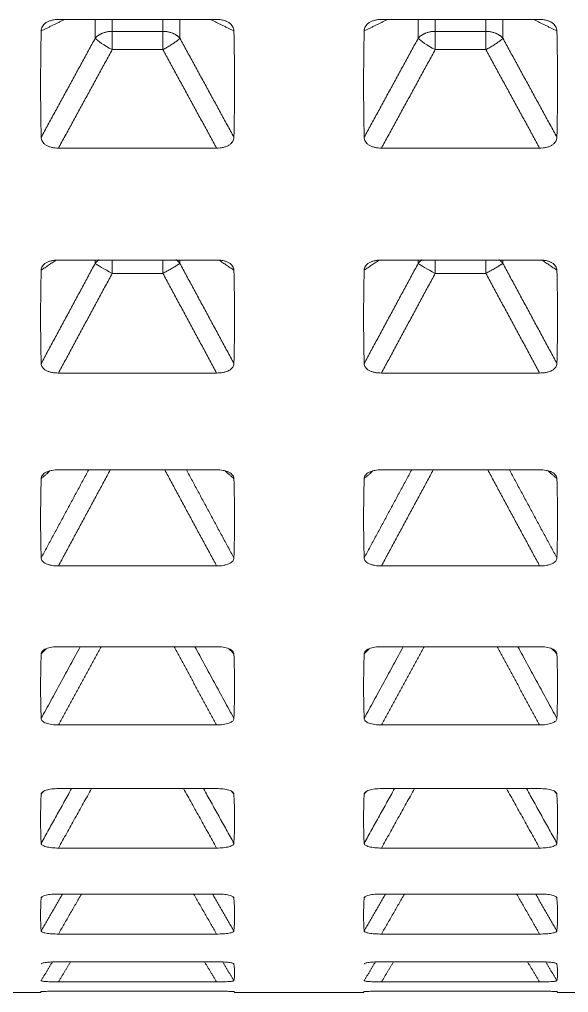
# Model space of a CAD drawing. Extents: x 2752 to 4118, y -1 to 999.
# Drawn here: x 3161.606 to 3164.326, y 507.812 to 512.63 of the extents above; entities that cross this region are included whole.
import ezdxf

# ---------------------------------------------------------------- set-up
doc = ezdxf.new("R2010")
doc.units = 0
doc.header["$LTSCALE"] = 10
doc.header["$MEASUREMENT"] = 0
doc.layers.add('1', color=7, linetype='CONTINUOUS')

msp = doc.modelspace()

# ---------------------------------------------------------------- linework, layer by layer
at = {"layer": '1', "color": 7, "linetype": 'Continuous', "lineweight": 13}
for p, q in [((3162.0655, 512.5717), (3162.0655, 512.6305)), ((3162.3165, 512.6305), (3162.3165, 512.5717)), ((3163.6655, 512.5717), (3163.6655, 512.6305)), ((3163.9165, 512.6305), (3163.9165, 512.5717)), ((3162.3165, 512.5717), (3162.0655, 512.5717)), ((3163.9165, 512.5717), (3163.6655, 512.5717)), ((3161.7178, 508.2862), (3161.7136, 508.2806)), ((3162.6651, 508.285), (3162.6684, 508.2806)), ((3163.3178, 508.2862), (3163.3136, 508.2806)), ((3164.2651, 508.285), (3164.2684, 508.2806))]:
    msp.add_line(p, q, dxfattribs=at)
at = {"layer": '1', "color": 7, "linetype": 'Continuous', "lineweight": 18}
for p, q in [((3161.0712, 507.8122), (3161.7108, 507.8122)), ((3161.7136, 507.8166), (3161.7108, 507.8122)), ((3162.6712, 507.8122), (3163.3108, 507.8122)), ((3163.3136, 507.8166), (3163.3108, 507.8122)), ((3164.2712, 507.8122), (3164.491, 507.8122))]:
    msp.add_line(p, q, dxfattribs=at)
for centre, major_axis, ratio, start_param, end_param in [((3162.0655, 512.4974), (0.0878, -0.0479), 0.143811, 3.513715, 4.791497), ((3163.6655, 512.4974), (0.0878, -0.0479), 0.143811, 3.513715, 4.791497), ((3162.0655, 511.3792), (0.088, -0.0475), 0.052236, 3.463527, 4.741309), ((3163.6655, 511.3792), (0.088, -0.0475), 0.052236, 3.463527, 4.741309)]:
    msp.add_ellipse(centre, major_axis=major_axis, ratio=ratio, start_param=start_param, end_param=end_param, dxfattribs=at)
at = {"layer": '1', "color": 7, "linetype": 'Continuous', "lineweight": 13}
for points in [[(3161.8294, 512.6305), (3161.7136, 512.5735)], [(3161.9813, 512.5375), (3161.9813, 512.6305)], [(3162.4008, 512.6305), (3162.4008, 512.5375)], [(3162.5527, 512.6305), (3162.6684, 512.5735)], [(3163.4294, 512.6305), (3163.3136, 512.5735)], [(3163.5813, 512.5375), (3163.5813, 512.6305)], [(3164.0008, 512.6305), (3164.0008, 512.5375)], [(3164.1527, 512.6305), (3164.2684, 512.5735)], [(3161.9813, 512.5375), (3161.7136, 512.0473)], [(3163.5813, 512.5375), (3163.3136, 512.0473)], [(3162.0656, 512.4811), (3161.7992, 511.9934)], [(3162.3164, 512.4811), (3162.0656, 512.4811)], [(3163.6656, 512.4811), (3163.3992, 511.9934)], [(3163.9164, 512.4811), (3163.6656, 512.4811)], [(3161.7869, 511.4386), (3161.7136, 511.389)], [(3161.9813, 511.4228), (3161.7136, 510.9269)], [(3161.9813, 511.4228), (3161.9813, 511.4394)], [(3162.4008, 511.4394), (3162.4008, 511.4228)], [(3162.5957, 511.4382), (3162.6684, 511.389)], [(3163.3869, 511.4386), (3163.3136, 511.389)], [(3163.5813, 511.4228), (3163.3136, 510.9269)], [(3163.5813, 511.4228), (3163.5813, 511.4394)], [(3164.0008, 511.4394), (3164.0008, 511.4228)], [(3164.1957, 511.4382), (3164.2684, 511.389)], [(3162.0656, 511.3732), (3161.7992, 510.8798)], [(3162.3164, 511.3732), (3162.0656, 511.3732)], [(3163.6656, 511.3732), (3163.3992, 510.8798)], [(3163.9164, 511.3732), (3163.6656, 511.3732)], [(3161.949, 510.4004), (3161.7136, 509.964)], [(3161.7585, 510.3954), (3161.7136, 510.3571)], [(3162.056, 510.4004), (3161.7992, 509.9243)], [(3162.6243, 510.3947), (3162.6684, 510.3571)], [(3163.549, 510.4004), (3163.3136, 509.964)], [(3163.3585, 510.3954), (3163.3136, 510.3571)], [(3163.656, 510.4004), (3163.3992, 509.9243)], [(3164.2243, 510.3947), (3164.2684, 510.3571)], [(3161.9073, 509.5247), (3161.7136, 509.1692)], [(3161.7385, 509.5144), (3161.7136, 509.4891)], [(3162.0103, 509.5247), (3161.7992, 509.1374)], [(3162.6434, 509.5146), (3162.6684, 509.4891)], [(3163.5073, 509.5247), (3163.3136, 509.1692)], [(3163.3385, 509.5144), (3163.3136, 509.4891)], [(3163.6103, 509.5247), (3163.3992, 509.1374)], [(3164.2434, 509.5146), (3164.2684, 509.4891)], [(3161.963, 508.8219), (3161.7992, 508.5277)], [(3163.563, 508.8219), (3163.3992, 508.5277)], [(3161.7251, 508.8079), (3161.7136, 508.7944)], [(3162.6558, 508.8092), (3162.6684, 508.7944)], [(3163.3251, 508.8079), (3163.3136, 508.7944)], [(3164.2558, 508.8092), (3164.2684, 508.7944)], [(3161.9132, 508.2999), (3161.7992, 508.1019)], [(3163.5132, 508.2999), (3163.3992, 508.1019)], [(3161.8592, 507.9642), (3161.7992, 507.8647)], [(3163.4592, 507.9642), (3163.3992, 507.8647)]]:
    msp.add_open_spline(points, degree=1, dxfattribs=at)
at = {"layer": '1', "color": 7, "linetype": 'Continuous', "lineweight": 18}
for points, knots in [([(3161.7136, 512.5735), (3161.7137, 512.5773), (3161.7142, 512.5811), (3161.7163, 512.5886), (3161.7178, 512.5923), (3161.7218, 512.5994), (3161.7244, 512.6028), (3161.7305, 512.6091), (3161.7341, 512.6121), (3161.7421, 512.6174), (3161.7465, 512.6198), (3161.756, 512.6238), (3161.7611, 512.6254), (3161.7716, 512.628), (3161.777, 512.629), (3161.788, 512.6302), (3161.7936, 512.6305), (3161.7992, 512.6305)], [0, 0, 0, 0, 0.125, 0.125, 0.25, 0.25, 0.375, 0.375, 0.5, 0.5, 0.625, 0.625, 0.75, 0.75, 0.875, 0.875, 1, 1, 1, 1]), ([(3162.5828, 512.6305), (3162.5884, 512.6305), (3162.594, 512.6302), (3162.6049, 512.629), (3162.6103, 512.628), (3162.6209, 512.6254), (3162.6259, 512.6238), (3162.6353, 512.6199), (3162.6398, 512.6175), (3162.6478, 512.6122), (3162.6514, 512.6093), (3162.6575, 512.6029), (3162.6601, 512.5995), (3162.6642, 512.5924), (3162.6657, 512.5887), (3162.6678, 512.5811), (3162.6683, 512.5773), (3162.6684, 512.5735)], [0, 0, 0, 0, 0.125, 0.125, 0.25, 0.25, 0.375, 0.375, 0.5, 0.5, 0.625, 0.625, 0.75, 0.75, 0.875, 0.875, 1, 1, 1, 1]), ([(3163.3136, 512.5735), (3163.3137, 512.5773), (3163.3142, 512.5811), (3163.3163, 512.5886), (3163.3178, 512.5923), (3163.3218, 512.5994), (3163.3244, 512.6028), (3163.3305, 512.6091), (3163.3341, 512.6121), (3163.3421, 512.6174), (3163.3465, 512.6198), (3163.356, 512.6238), (3163.3611, 512.6254), (3163.3716, 512.628), (3163.377, 512.629), (3163.388, 512.6302), (3163.3936, 512.6305), (3163.3992, 512.6305)], [0, 0, 0, 0, 0.125, 0.125, 0.25, 0.25, 0.375, 0.375, 0.5, 0.5, 0.625, 0.625, 0.75, 0.75, 0.875, 0.875, 1, 1, 1, 1]), ([(3164.1828, 512.6305), (3164.1884, 512.6305), (3164.194, 512.6302), (3164.2049, 512.629), (3164.2103, 512.628), (3164.2209, 512.6254), (3164.2259, 512.6238), (3164.2353, 512.6199), (3164.2398, 512.6175), (3164.2478, 512.6122), (3164.2514, 512.6093), (3164.2575, 512.6029), (3164.2601, 512.5995), (3164.2642, 512.5924), (3164.2657, 512.5887), (3164.2678, 512.5811), (3164.2683, 512.5773), (3164.2684, 512.5735)], [0, 0, 0, 0, 0.125, 0.125, 0.25, 0.25, 0.375, 0.375, 0.5, 0.5, 0.625, 0.625, 0.75, 0.75, 0.875, 0.875, 1, 1, 1, 1]), ([(3161.7992, 511.9934), (3161.7936, 511.9934), (3161.7881, 511.9937), (3161.7771, 511.9948), (3161.7717, 511.9957), (3161.7612, 511.9981), (3161.7562, 511.9997), (3161.7467, 512.0034), (3161.7422, 512.0056), (3161.7342, 512.0106), (3161.7307, 512.0134), (3161.7245, 512.0194), (3161.7219, 512.0227), (3161.7178, 512.0294), (3161.7163, 512.0329), (3161.7142, 512.0401), (3161.7137, 512.0437), (3161.7136, 512.0473)], [0, 0, 0, 0, 0.125, 0.125, 0.25, 0.25, 0.375, 0.375, 0.5, 0.5, 0.625, 0.625, 0.75, 0.75, 0.875, 0.875, 1, 1, 1, 1]), ([(3162.6684, 512.0473), (3162.6683, 512.0437), (3162.6678, 512.0401), (3162.6658, 512.033), (3162.6643, 512.0295), (3162.6602, 512.0227), (3162.6577, 512.0195), (3162.6516, 512.0135), (3162.6479, 512.0107), (3162.6399, 512.0057), (3162.6355, 512.0035), (3162.626, 511.9997), (3162.6209, 511.9982), (3162.6105, 511.9957), (3162.605, 511.9948), (3162.594, 511.9937), (3162.5884, 511.9934), (3162.5828, 511.9934)], [0, 0, 0, 0, 0.125, 0.125, 0.25, 0.25, 0.375, 0.375, 0.5, 0.5, 0.625, 0.625, 0.75, 0.75, 0.875, 0.875, 1, 1, 1, 1]), ([(3163.3992, 511.9934), (3163.3936, 511.9934), (3163.3881, 511.9937), (3163.3771, 511.9948), (3163.3717, 511.9957), (3163.3612, 511.9981), (3163.3562, 511.9997), (3163.3467, 512.0034), (3163.3422, 512.0056), (3163.3342, 512.0106), (3163.3307, 512.0134), (3163.3245, 512.0194), (3163.3219, 512.0227), (3163.3178, 512.0294), (3163.3163, 512.0329), (3163.3142, 512.0401), (3163.3137, 512.0437), (3163.3136, 512.0473)], [0, 0, 0, 0, 0.125, 0.125, 0.25, 0.25, 0.375, 0.375, 0.5, 0.5, 0.625, 0.625, 0.75, 0.75, 0.875, 0.875, 1, 1, 1, 1]), ([(3164.2684, 512.0473), (3164.2683, 512.0437), (3164.2678, 512.0401), (3164.2658, 512.033), (3164.2643, 512.0295), (3164.2602, 512.0227), (3164.2577, 512.0195), (3164.2516, 512.0135), (3164.2479, 512.0107), (3164.2399, 512.0057), (3164.2355, 512.0035), (3164.226, 511.9997), (3164.2209, 511.9982), (3164.2105, 511.9957), (3164.205, 511.9948), (3164.194, 511.9937), (3164.1884, 511.9934), (3164.1828, 511.9934)], [0, 0, 0, 0, 0.125, 0.125, 0.25, 0.25, 0.375, 0.375, 0.5, 0.5, 0.625, 0.625, 0.75, 0.75, 0.875, 0.875, 1, 1, 1, 1]), ([(3161.7136, 511.389), (3161.7137, 511.3924), (3161.7142, 511.3958), (3161.7163, 511.4024), (3161.7178, 511.4057), (3161.7218, 511.412), (3161.7244, 511.4149), (3161.7305, 511.4205), (3161.7341, 511.4232), (3161.7421, 511.4279), (3161.7465, 511.4299), (3161.756, 511.4335), (3161.7611, 511.4349), (3161.7716, 511.4372), (3161.777, 511.4381), (3161.788, 511.4392), (3161.7936, 511.4394), (3161.7992, 511.4394)], [0, 0, 0, 0, 0.125, 0.125, 0.25, 0.25, 0.375, 0.375, 0.5, 0.5, 0.625, 0.625, 0.75, 0.75, 0.875, 0.875, 1, 1, 1, 1]), ([(3162.5828, 511.4394), (3162.5884, 511.4394), (3162.594, 511.4392), (3162.6049, 511.4381), (3162.6103, 511.4373), (3162.6209, 511.435), (3162.6259, 511.4335), (3162.6353, 511.43), (3162.6398, 511.428), (3162.6478, 511.4233), (3162.6514, 511.4207), (3162.6575, 511.4151), (3162.6601, 511.412), (3162.6642, 511.4057), (3162.6657, 511.4025), (3162.6678, 511.3958), (3162.6683, 511.3924), (3162.6684, 511.389)], [0, 0, 0, 0, 0.125, 0.125, 0.25, 0.25, 0.375, 0.375, 0.5, 0.5, 0.625, 0.625, 0.75, 0.75, 0.875, 0.875, 1, 1, 1, 1]), ([(3163.3136, 511.389), (3163.3137, 511.3924), (3163.3142, 511.3958), (3163.3163, 511.4024), (3163.3178, 511.4057), (3163.3218, 511.412), (3163.3244, 511.4149), (3163.3305, 511.4205), (3163.3341, 511.4232), (3163.3421, 511.4279), (3163.3465, 511.4299), (3163.356, 511.4335), (3163.3611, 511.4349), (3163.3716, 511.4372), (3163.377, 511.4381), (3163.388, 511.4392), (3163.3936, 511.4394), (3163.3992, 511.4394)], [0, 0, 0, 0, 0.125, 0.125, 0.25, 0.25, 0.375, 0.375, 0.5, 0.5, 0.625, 0.625, 0.75, 0.75, 0.875, 0.875, 1, 1, 1, 1]), ([(3164.1828, 511.4394), (3164.1884, 511.4394), (3164.194, 511.4392), (3164.2049, 511.4381), (3164.2103, 511.4373), (3164.2209, 511.435), (3164.2259, 511.4335), (3164.2353, 511.43), (3164.2398, 511.428), (3164.2478, 511.4233), (3164.2514, 511.4207), (3164.2575, 511.4151), (3164.2601, 511.412), (3164.2642, 511.4057), (3164.2657, 511.4025), (3164.2678, 511.3958), (3164.2683, 511.3924), (3164.2684, 511.389)], [0, 0, 0, 0, 0.125, 0.125, 0.25, 0.25, 0.375, 0.375, 0.5, 0.5, 0.625, 0.625, 0.75, 0.75, 0.875, 0.875, 1, 1, 1, 1]), ([(3161.7992, 510.8798), (3161.7936, 510.8798), (3161.7881, 510.88), (3161.7771, 510.881), (3161.7717, 510.8818), (3161.7612, 510.8839), (3161.7562, 510.8852), (3161.7467, 510.8885), (3161.7422, 510.8904), (3161.7342, 510.8948), (3161.7307, 510.8972), (3161.7245, 510.9025), (3161.7219, 510.9053), (3161.7178, 510.9112), (3161.7163, 510.9142), (3161.7142, 510.9205), (3161.7137, 510.9237), (3161.7136, 510.9269)], [0, 0, 0, 0, 0.125, 0.125, 0.25, 0.25, 0.375, 0.375, 0.5, 0.5, 0.625, 0.625, 0.75, 0.75, 0.875, 0.875, 1, 1, 1, 1]), ([(3162.6684, 510.9269), (3162.6683, 510.9237), (3162.6678, 510.9205), (3162.6658, 510.9143), (3162.6643, 510.9112), (3162.6602, 510.9054), (3162.6577, 510.9026), (3162.6516, 510.8973), (3162.6479, 510.8949), (3162.6399, 510.8905), (3162.6355, 510.8886), (3162.626, 510.8853), (3162.6209, 510.8839), (3162.6105, 510.8818), (3162.605, 510.881), (3162.594, 510.88), (3162.5884, 510.8798), (3162.5828, 510.8798)], [0, 0, 0, 0, 0.125, 0.125, 0.25, 0.25, 0.375, 0.375, 0.5, 0.5, 0.625, 0.625, 0.75, 0.75, 0.875, 0.875, 1, 1, 1, 1]), ([(3163.3992, 510.8798), (3163.3936, 510.8798), (3163.3881, 510.88), (3163.3771, 510.881), (3163.3717, 510.8818), (3163.3612, 510.8839), (3163.3562, 510.8852), (3163.3467, 510.8885), (3163.3422, 510.8904), (3163.3342, 510.8948), (3163.3307, 510.8972), (3163.3245, 510.9025), (3163.3219, 510.9053), (3163.3178, 510.9112), (3163.3163, 510.9142), (3163.3142, 510.9205), (3163.3137, 510.9237), (3163.3136, 510.9269)], [0, 0, 0, 0, 0.125, 0.125, 0.25, 0.25, 0.375, 0.375, 0.5, 0.5, 0.625, 0.625, 0.75, 0.75, 0.875, 0.875, 1, 1, 1, 1]), ([(3164.2684, 510.9269), (3164.2683, 510.9237), (3164.2678, 510.9205), (3164.2658, 510.9143), (3164.2643, 510.9112), (3164.2602, 510.9054), (3164.2577, 510.9026), (3164.2516, 510.8973), (3164.2479, 510.8949), (3164.2399, 510.8905), (3164.2355, 510.8886), (3164.226, 510.8853), (3164.2209, 510.8839), (3164.2105, 510.8818), (3164.205, 510.881), (3164.194, 510.88), (3164.1884, 510.8798), (3164.1828, 510.8798)], [0, 0, 0, 0, 0.125, 0.125, 0.25, 0.25, 0.375, 0.375, 0.5, 0.5, 0.625, 0.625, 0.75, 0.75, 0.875, 0.875, 1, 1, 1, 1]), ([(3161.7136, 510.3571), (3161.7137, 510.36), (3161.7142, 510.3629), (3161.7163, 510.3686), (3161.7178, 510.3714), (3161.7218, 510.3768), (3161.7244, 510.3793), (3161.7305, 510.3842), (3161.7341, 510.3864), (3161.7421, 510.3904), (3161.7465, 510.3922), (3161.756, 510.3953), (3161.7611, 510.3965), (3161.7716, 510.3985), (3161.777, 510.3992), (3161.788, 510.4001), (3161.7936, 510.4004), (3161.7992, 510.4004)], [0, 0, 0, 0, 0.125, 0.125, 0.25, 0.25, 0.375, 0.375, 0.5, 0.5, 0.625, 0.625, 0.75, 0.75, 0.875, 0.875, 1, 1, 1, 1]), ([(3162.5828, 510.4004), (3162.5884, 510.4004), (3162.594, 510.4001), (3162.6049, 510.3992), (3162.6103, 510.3985), (3162.6209, 510.3965), (3162.6259, 510.3953), (3162.6353, 510.3923), (3162.6398, 510.3905), (3162.6478, 510.3865), (3162.6514, 510.3843), (3162.6575, 510.3794), (3162.6601, 510.3768), (3162.6642, 510.3714), (3162.6657, 510.3686), (3162.6678, 510.3629), (3162.6683, 510.36), (3162.6684, 510.3571)], [0, 0, 0, 0, 0.125, 0.125, 0.25, 0.25, 0.375, 0.375, 0.5, 0.5, 0.625, 0.625, 0.75, 0.75, 0.875, 0.875, 1, 1, 1, 1]), ([(3163.3136, 510.3571), (3163.3137, 510.36), (3163.3142, 510.3629), (3163.3163, 510.3686), (3163.3178, 510.3714), (3163.3218, 510.3768), (3163.3244, 510.3793), (3163.3305, 510.3842), (3163.3341, 510.3864), (3163.3421, 510.3904), (3163.3465, 510.3922), (3163.356, 510.3953), (3163.3611, 510.3965), (3163.3716, 510.3985), (3163.377, 510.3992), (3163.388, 510.4001), (3163.3936, 510.4004), (3163.3992, 510.4004)], [0, 0, 0, 0, 0.125, 0.125, 0.25, 0.25, 0.375, 0.375, 0.5, 0.5, 0.625, 0.625, 0.75, 0.75, 0.875, 0.875, 1, 1, 1, 1]), ([(3164.1828, 510.4004), (3164.1884, 510.4004), (3164.194, 510.4001), (3164.2049, 510.3992), (3164.2103, 510.3985), (3164.2209, 510.3965), (3164.2259, 510.3953), (3164.2353, 510.3923), (3164.2398, 510.3905), (3164.2478, 510.3865), (3164.2514, 510.3843), (3164.2575, 510.3794), (3164.2601, 510.3768), (3164.2642, 510.3714), (3164.2657, 510.3686), (3164.2678, 510.3629), (3164.2683, 510.36), (3164.2684, 510.3571)], [0, 0, 0, 0, 0.125, 0.125, 0.25, 0.25, 0.375, 0.375, 0.5, 0.5, 0.625, 0.625, 0.75, 0.75, 0.875, 0.875, 1, 1, 1, 1]), ([(3161.7992, 509.9243), (3161.7936, 509.9243), (3161.7881, 509.9245), (3161.7771, 509.9253), (3161.7717, 509.926), (3161.7612, 509.9278), (3161.7562, 509.9289), (3161.7467, 509.9316), (3161.7422, 509.9333), (3161.7342, 509.9369), (3161.7307, 509.939), (3161.7245, 509.9434), (3161.7219, 509.9458), (3161.7178, 509.9507), (3161.7163, 509.9533), (3161.7142, 509.9586), (3161.7137, 509.9613), (3161.7136, 509.964)], [0, 0, 0, 0, 0.125, 0.125, 0.25, 0.25, 0.375, 0.375, 0.5, 0.5, 0.625, 0.625, 0.75, 0.75, 0.875, 0.875, 1, 1, 1, 1]), ([(3162.6684, 509.964), (3162.6683, 509.9613), (3162.6678, 509.9586), (3162.6658, 509.9534), (3162.6643, 509.9508), (3162.6602, 509.9458), (3162.6577, 509.9435), (3162.6516, 509.9391), (3162.6479, 509.937), (3162.6399, 509.9333), (3162.6355, 509.9317), (3162.626, 509.9289), (3162.6209, 509.9278), (3162.6105, 509.926), (3162.605, 509.9253), (3162.594, 509.9245), (3162.5884, 509.9243), (3162.5828, 509.9243)], [0, 0, 0, 0, 0.125, 0.125, 0.25, 0.25, 0.375, 0.375, 0.5, 0.5, 0.625, 0.625, 0.75, 0.75, 0.875, 0.875, 1, 1, 1, 1]), ([(3163.3992, 509.9243), (3163.3936, 509.9243), (3163.3881, 509.9245), (3163.3771, 509.9253), (3163.3717, 509.926), (3163.3612, 509.9278), (3163.3562, 509.9289), (3163.3467, 509.9316), (3163.3422, 509.9333), (3163.3342, 509.9369), (3163.3307, 509.939), (3163.3245, 509.9434), (3163.3219, 509.9458), (3163.3178, 509.9507), (3163.3163, 509.9533), (3163.3142, 509.9586), (3163.3137, 509.9613), (3163.3136, 509.964)], [0, 0, 0, 0, 0.125, 0.125, 0.25, 0.25, 0.375, 0.375, 0.5, 0.5, 0.625, 0.625, 0.75, 0.75, 0.875, 0.875, 1, 1, 1, 1]), ([(3164.2684, 509.964), (3164.2683, 509.9613), (3164.2678, 509.9586), (3164.2658, 509.9534), (3164.2643, 509.9508), (3164.2602, 509.9458), (3164.2577, 509.9435), (3164.2516, 509.9391), (3164.2479, 509.937), (3164.2399, 509.9333), (3164.2355, 509.9317), (3164.226, 509.9289), (3164.2209, 509.9278), (3164.2105, 509.926), (3164.205, 509.9253), (3164.194, 509.9245), (3164.1884, 509.9243), (3164.1828, 509.9243)], [0, 0, 0, 0, 0.125, 0.125, 0.25, 0.25, 0.375, 0.375, 0.5, 0.5, 0.625, 0.625, 0.75, 0.75, 0.875, 0.875, 1, 1, 1, 1]), ([(3161.7136, 509.4891), (3161.7137, 509.4914), (3161.7142, 509.4938), (3161.7163, 509.4985), (3161.7178, 509.5008), (3161.7218, 509.5052), (3161.7244, 509.5073), (3161.7305, 509.5113), (3161.7341, 509.5132), (3161.7421, 509.5165), (3161.7465, 509.518), (3161.756, 509.5205), (3161.7611, 509.5215), (3161.7716, 509.5231), (3161.777, 509.5237), (3161.788, 509.5245), (3161.7936, 509.5247), (3161.7992, 509.5247)], [0, 0, 0, 0, 0.125, 0.125, 0.25, 0.25, 0.375, 0.375, 0.5, 0.5, 0.625, 0.625, 0.75, 0.75, 0.875, 0.875, 1, 1, 1, 1]), ([(3162.5828, 509.5247), (3162.5884, 509.5247), (3162.594, 509.5245), (3162.6049, 509.5237), (3162.6103, 509.5231), (3162.6209, 509.5215), (3162.6259, 509.5205), (3162.6353, 509.518), (3162.6398, 509.5165), (3162.6478, 509.5132), (3162.6514, 509.5114), (3162.6575, 509.5074), (3162.6601, 509.5053), (3162.6642, 509.5008), (3162.6657, 509.4985), (3162.6678, 509.4938), (3162.6683, 509.4914), (3162.6684, 509.4891)], [0, 0, 0, 0, 0.125, 0.125, 0.25, 0.25, 0.375, 0.375, 0.5, 0.5, 0.625, 0.625, 0.75, 0.75, 0.875, 0.875, 1, 1, 1, 1]), ([(3163.3136, 509.4891), (3163.3137, 509.4914), (3163.3142, 509.4938), (3163.3163, 509.4985), (3163.3178, 509.5008), (3163.3218, 509.5052), (3163.3244, 509.5073), (3163.3305, 509.5113), (3163.3341, 509.5132), (3163.3421, 509.5165), (3163.3465, 509.518), (3163.356, 509.5205), (3163.3611, 509.5215), (3163.3716, 509.5231), (3163.377, 509.5237), (3163.388, 509.5245), (3163.3936, 509.5247), (3163.3992, 509.5247)], [0, 0, 0, 0, 0.125, 0.125, 0.25, 0.25, 0.375, 0.375, 0.5, 0.5, 0.625, 0.625, 0.75, 0.75, 0.875, 0.875, 1, 1, 1, 1]), ([(3164.1828, 509.5247), (3164.1884, 509.5247), (3164.194, 509.5245), (3164.2049, 509.5237), (3164.2103, 509.5231), (3164.2209, 509.5215), (3164.2259, 509.5205), (3164.2353, 509.518), (3164.2398, 509.5165), (3164.2478, 509.5132), (3164.2514, 509.5114), (3164.2575, 509.5074), (3164.2601, 509.5053), (3164.2642, 509.5008), (3164.2657, 509.4985), (3164.2678, 509.4938), (3164.2683, 509.4914), (3164.2684, 509.4891)], [0, 0, 0, 0, 0.125, 0.125, 0.25, 0.25, 0.375, 0.375, 0.5, 0.5, 0.625, 0.625, 0.75, 0.75, 0.875, 0.875, 1, 1, 1, 1]), ([(3161.7992, 509.1374), (3161.7936, 509.1374), (3161.7881, 509.1376), (3161.7771, 509.1382), (3161.7717, 509.1388), (3161.7612, 509.1402), (3161.7562, 509.1411), (3161.7467, 509.1433), (3161.7422, 509.1446), (3161.7342, 509.1475), (3161.7307, 509.1492), (3161.7245, 509.1527), (3161.7219, 509.1546), (3161.7178, 509.1586), (3161.7163, 509.1607), (3161.7142, 509.1649), (3161.7137, 509.1671), (3161.7136, 509.1692)], [0, 0, 0, 0, 0.125, 0.125, 0.25, 0.25, 0.375, 0.375, 0.5, 0.5, 0.625, 0.625, 0.75, 0.75, 0.875, 0.875, 1, 1, 1, 1]), ([(3162.6684, 509.1692), (3162.6683, 509.1671), (3162.6678, 509.165), (3162.6658, 509.1608), (3162.6643, 509.1587), (3162.6602, 509.1547), (3162.6577, 509.1528), (3162.6516, 509.1493), (3162.6479, 509.1476), (3162.6399, 509.1446), (3162.6355, 509.1433), (3162.626, 509.1411), (3162.6209, 509.1402), (3162.6105, 509.1388), (3162.605, 509.1382), (3162.594, 509.1376), (3162.5884, 509.1374), (3162.5828, 509.1374)], [0, 0, 0, 0, 0.125, 0.125, 0.25, 0.25, 0.375, 0.375, 0.5, 0.5, 0.625, 0.625, 0.75, 0.75, 0.875, 0.875, 1, 1, 1, 1]), ([(3163.3992, 509.1374), (3163.3936, 509.1374), (3163.3881, 509.1376), (3163.3771, 509.1382), (3163.3717, 509.1388), (3163.3612, 509.1402), (3163.3562, 509.1411), (3163.3467, 509.1433), (3163.3422, 509.1446), (3163.3342, 509.1475), (3163.3307, 509.1492), (3163.3245, 509.1527), (3163.3219, 509.1546), (3163.3178, 509.1586), (3163.3163, 509.1607), (3163.3142, 509.1649), (3163.3137, 509.1671), (3163.3136, 509.1692)], [0, 0, 0, 0, 0.125, 0.125, 0.25, 0.25, 0.375, 0.375, 0.5, 0.5, 0.625, 0.625, 0.75, 0.75, 0.875, 0.875, 1, 1, 1, 1]), ([(3164.2684, 509.1692), (3164.2683, 509.1671), (3164.2678, 509.165), (3164.2658, 509.1608), (3164.2643, 509.1587), (3164.2602, 509.1547), (3164.2577, 509.1528), (3164.2516, 509.1493), (3164.2479, 509.1476), (3164.2399, 509.1446), (3164.2355, 509.1433), (3164.226, 509.1411), (3164.2209, 509.1402), (3164.2105, 509.1388), (3164.205, 509.1382), (3164.194, 509.1376), (3164.1884, 509.1374), (3164.1828, 509.1374)], [0, 0, 0, 0, 0.125, 0.125, 0.25, 0.25, 0.375, 0.375, 0.5, 0.5, 0.625, 0.625, 0.75, 0.75, 0.875, 0.875, 1, 1, 1, 1]), ([(3161.7136, 508.7944), (3161.7137, 508.7962), (3161.7142, 508.798), (3161.7163, 508.8016), (3161.7178, 508.8034), (3161.7218, 508.8069), (3161.7244, 508.8085), (3161.7305, 508.8116), (3161.7341, 508.813), (3161.7421, 508.8156), (3161.7465, 508.8167), (3161.756, 508.8187), (3161.7611, 508.8195), (3161.7716, 508.8207), (3161.777, 508.8212), (3161.788, 508.8218), (3161.7936, 508.8219), (3161.7992, 508.8219)], [0, 0, 0, 0, 0.125, 0.125, 0.25, 0.25, 0.375, 0.375, 0.5, 0.5, 0.625, 0.625, 0.75, 0.75, 0.875, 0.875, 1, 1, 1, 1]), ([(3162.5828, 508.8219), (3162.5884, 508.8219), (3162.594, 508.8218), (3162.6049, 508.8212), (3162.6103, 508.8208), (3162.6209, 508.8195), (3162.6259, 508.8187), (3162.6353, 508.8168), (3162.6398, 508.8156), (3162.6478, 508.8131), (3162.6514, 508.8117), (3162.6575, 508.8086), (3162.6601, 508.8069), (3162.6642, 508.8035), (3162.6657, 508.8017), (3162.6678, 508.798), (3162.6683, 508.7962), (3162.6684, 508.7944)], [0, 0, 0, 0, 0.125, 0.125, 0.25, 0.25, 0.375, 0.375, 0.5, 0.5, 0.625, 0.625, 0.75, 0.75, 0.875, 0.875, 1, 1, 1, 1]), ([(3163.3136, 508.7944), (3163.3137, 508.7962), (3163.3142, 508.798), (3163.3163, 508.8016), (3163.3178, 508.8034), (3163.3218, 508.8069), (3163.3244, 508.8085), (3163.3305, 508.8116), (3163.3341, 508.813), (3163.3421, 508.8156), (3163.3465, 508.8167), (3163.356, 508.8187), (3163.3611, 508.8195), (3163.3716, 508.8207), (3163.377, 508.8212), (3163.388, 508.8218), (3163.3936, 508.8219), (3163.3992, 508.8219)], [0, 0, 0, 0, 0.125, 0.125, 0.25, 0.25, 0.375, 0.375, 0.5, 0.5, 0.625, 0.625, 0.75, 0.75, 0.875, 0.875, 1, 1, 1, 1]), ([(3164.1828, 508.8219), (3164.1884, 508.8219), (3164.194, 508.8218), (3164.2049, 508.8212), (3164.2103, 508.8208), (3164.2209, 508.8195), (3164.2259, 508.8187), (3164.2353, 508.8168), (3164.2398, 508.8156), (3164.2478, 508.8131), (3164.2514, 508.8117), (3164.2575, 508.8086), (3164.2601, 508.8069), (3164.2642, 508.8035), (3164.2657, 508.8017), (3164.2678, 508.798), (3164.2683, 508.7962), (3164.2684, 508.7944)], [0, 0, 0, 0, 0.125, 0.125, 0.25, 0.25, 0.375, 0.375, 0.5, 0.5, 0.625, 0.625, 0.75, 0.75, 0.875, 0.875, 1, 1, 1, 1]), ([(3161.7992, 508.5277), (3161.7936, 508.5277), (3161.7881, 508.5278), (3161.7771, 508.5283), (3161.7717, 508.5287), (3161.7612, 508.5298), (3161.7562, 508.5305), (3161.7467, 508.5321), (3161.7422, 508.5331), (3161.7342, 508.5352), (3161.7307, 508.5365), (3161.7245, 508.5391), (3161.7219, 508.5405), (3161.7178, 508.5435), (3161.7163, 508.545), (3161.7142, 508.5482), (3161.7137, 508.5498), (3161.7136, 508.5514)], [0, 0, 0, 0, 0.125, 0.125, 0.25, 0.25, 0.375, 0.375, 0.5, 0.5, 0.625, 0.625, 0.75, 0.75, 0.875, 0.875, 1, 1, 1, 1]), ([(3162.6684, 508.5514), (3162.6683, 508.5498), (3162.6678, 508.5482), (3162.6658, 508.5451), (3162.6643, 508.5435), (3162.6602, 508.5406), (3162.6577, 508.5392), (3162.6516, 508.5365), (3162.6479, 508.5353), (3162.6399, 508.5331), (3162.6355, 508.5321), (3162.626, 508.5305), (3162.6209, 508.5298), (3162.6105, 508.5287), (3162.605, 508.5283), (3162.594, 508.5278), (3162.5884, 508.5277), (3162.5828, 508.5277)], [0, 0, 0, 0, 0.125, 0.125, 0.25, 0.25, 0.375, 0.375, 0.5, 0.5, 0.625, 0.625, 0.75, 0.75, 0.875, 0.875, 1, 1, 1, 1]), ([(3163.3992, 508.5277), (3163.3936, 508.5277), (3163.3881, 508.5278), (3163.3771, 508.5283), (3163.3717, 508.5287), (3163.3612, 508.5298), (3163.3562, 508.5305), (3163.3467, 508.5321), (3163.3422, 508.5331), (3163.3342, 508.5352), (3163.3307, 508.5365), (3163.3245, 508.5391), (3163.3219, 508.5405), (3163.3178, 508.5435), (3163.3163, 508.545), (3163.3142, 508.5482), (3163.3137, 508.5498), (3163.3136, 508.5514)], [0, 0, 0, 0, 0.125, 0.125, 0.25, 0.25, 0.375, 0.375, 0.5, 0.5, 0.625, 0.625, 0.75, 0.75, 0.875, 0.875, 1, 1, 1, 1]), ([(3164.2684, 508.5514), (3164.2683, 508.5498), (3164.2678, 508.5482), (3164.2658, 508.5451), (3164.2643, 508.5435), (3164.2602, 508.5406), (3164.2577, 508.5392), (3164.2516, 508.5365), (3164.2479, 508.5353), (3164.2399, 508.5331), (3164.2355, 508.5321), (3164.226, 508.5305), (3164.2209, 508.5298), (3164.2105, 508.5287), (3164.205, 508.5283), (3164.194, 508.5278), (3164.1884, 508.5277), (3164.1828, 508.5277)], [0, 0, 0, 0, 0.125, 0.125, 0.25, 0.25, 0.375, 0.375, 0.5, 0.5, 0.625, 0.625, 0.75, 0.75, 0.875, 0.875, 1, 1, 1, 1]), ([(3161.7136, 508.2806), (3161.7137, 508.2819), (3161.7142, 508.2832), (3161.7163, 508.2857), (3161.7178, 508.287), (3161.7218, 508.2894), (3161.7244, 508.2905), (3161.7305, 508.2926), (3161.7341, 508.2937), (3161.7421, 508.2955), (3161.7465, 508.2962), (3161.756, 508.2976), (3161.7611, 508.2982), (3161.7716, 508.299), (3161.777, 508.2994), (3161.788, 508.2998), (3161.7936, 508.2999), (3161.7992, 508.2999)], [0, 0, 0, 0, 0.125, 0.125, 0.25, 0.25, 0.375, 0.375, 0.5, 0.5, 0.625, 0.625, 0.75, 0.75, 0.875, 0.875, 1, 1, 1, 1]), ([(3162.5828, 508.2999), (3162.5884, 508.2999), (3162.594, 508.2998), (3162.6049, 508.2994), (3162.6103, 508.2991), (3162.6209, 508.2982), (3162.6259, 508.2976), (3162.6353, 508.2963), (3162.6398, 508.2955), (3162.6478, 508.2937), (3162.6514, 508.2927), (3162.6575, 508.2905), (3162.6601, 508.2894), (3162.6642, 508.287), (3162.6657, 508.2857), (3162.6678, 508.2832), (3162.6683, 508.2819), (3162.6684, 508.2806)], [0, 0, 0, 0, 0.125, 0.125, 0.25, 0.25, 0.375, 0.375, 0.5, 0.5, 0.625, 0.625, 0.75, 0.75, 0.875, 0.875, 1, 1, 1, 1]), ([(3163.3136, 508.2806), (3163.3137, 508.2819), (3163.3142, 508.2832), (3163.3163, 508.2857), (3163.3178, 508.287), (3163.3218, 508.2894), (3163.3244, 508.2905), (3163.3305, 508.2926), (3163.3341, 508.2937), (3163.3421, 508.2955), (3163.3465, 508.2962), (3163.356, 508.2976), (3163.3611, 508.2982), (3163.3716, 508.299), (3163.377, 508.2994), (3163.388, 508.2998), (3163.3936, 508.2999), (3163.3992, 508.2999)], [0, 0, 0, 0, 0.125, 0.125, 0.25, 0.25, 0.375, 0.375, 0.5, 0.5, 0.625, 0.625, 0.75, 0.75, 0.875, 0.875, 1, 1, 1, 1]), ([(3164.1828, 508.2999), (3164.1884, 508.2999), (3164.194, 508.2998), (3164.2049, 508.2994), (3164.2103, 508.2991), (3164.2209, 508.2982), (3164.2259, 508.2976), (3164.2353, 508.2963), (3164.2398, 508.2955), (3164.2478, 508.2937), (3164.2514, 508.2927), (3164.2575, 508.2905), (3164.2601, 508.2894), (3164.2642, 508.287), (3164.2657, 508.2857), (3164.2678, 508.2832), (3164.2683, 508.2819), (3164.2684, 508.2806)], [0, 0, 0, 0, 0.125, 0.125, 0.25, 0.25, 0.375, 0.375, 0.5, 0.5, 0.625, 0.625, 0.75, 0.75, 0.875, 0.875, 1, 1, 1, 1]), ([(3161.7992, 508.1019), (3161.7936, 508.1019), (3161.7881, 508.102), (3161.7771, 508.1023), (3161.7717, 508.1026), (3161.7612, 508.1033), (3161.7562, 508.1037), (3161.7467, 508.1047), (3161.7422, 508.1054), (3161.7342, 508.1068), (3161.7307, 508.1075), (3161.7245, 508.1092), (3161.7219, 508.1102), (3161.7178, 508.1121), (3161.7163, 508.113), (3161.7142, 508.1151), (3161.7137, 508.1161), (3161.7136, 508.1172)], [0, 0, 0, 0, 0.125, 0.125, 0.25, 0.25, 0.375, 0.375, 0.5, 0.5, 0.625, 0.625, 0.75, 0.75, 0.875, 0.875, 1, 1, 1, 1]), ([(3162.6684, 508.1172), (3162.6683, 508.1161), (3162.6678, 508.1151), (3162.6658, 508.1131), (3162.6643, 508.1121), (3162.6602, 508.1102), (3162.6577, 508.1093), (3162.6516, 508.1076), (3162.6479, 508.1068), (3162.6399, 508.1054), (3162.6355, 508.1048), (3162.626, 508.1037), (3162.6209, 508.1033), (3162.6105, 508.1026), (3162.605, 508.1023), (3162.594, 508.102), (3162.5884, 508.1019), (3162.5828, 508.1019)], [0, 0, 0, 0, 0.125, 0.125, 0.25, 0.25, 0.375, 0.375, 0.5, 0.5, 0.625, 0.625, 0.75, 0.75, 0.875, 0.875, 1, 1, 1, 1]), ([(3163.3992, 508.1019), (3163.3936, 508.1019), (3163.3881, 508.102), (3163.3771, 508.1023), (3163.3717, 508.1026), (3163.3612, 508.1033), (3163.3562, 508.1037), (3163.3467, 508.1047), (3163.3422, 508.1054), (3163.3342, 508.1068), (3163.3307, 508.1075), (3163.3245, 508.1092), (3163.3219, 508.1102), (3163.3178, 508.1121), (3163.3163, 508.113), (3163.3142, 508.1151), (3163.3137, 508.1161), (3163.3136, 508.1172)], [0, 0, 0, 0, 0.125, 0.125, 0.25, 0.25, 0.375, 0.375, 0.5, 0.5, 0.625, 0.625, 0.75, 0.75, 0.875, 0.875, 1, 1, 1, 1]), ([(3164.2684, 508.1172), (3164.2683, 508.1161), (3164.2678, 508.1151), (3164.2658, 508.1131), (3164.2643, 508.1121), (3164.2602, 508.1102), (3164.2577, 508.1093), (3164.2516, 508.1076), (3164.2479, 508.1068), (3164.2399, 508.1054), (3164.2355, 508.1048), (3164.226, 508.1037), (3164.2209, 508.1033), (3164.2105, 508.1026), (3164.205, 508.1023), (3164.194, 508.102), (3164.1884, 508.1019), (3164.1828, 508.1019)], [0, 0, 0, 0, 0.125, 0.125, 0.25, 0.25, 0.375, 0.375, 0.5, 0.5, 0.625, 0.625, 0.75, 0.75, 0.875, 0.875, 1, 1, 1, 1]), ([(3161.714, 507.9544), (3161.7142, 507.9548), (3161.7147, 507.9552), (3161.7163, 507.9563), (3161.7178, 507.957), (3161.7218, 507.9583), (3161.7244, 507.959), (3161.7305, 507.9602), (3161.7341, 507.9607), (3161.7421, 507.9617), (3161.7465, 507.9622), (3161.756, 507.963), (3161.7611, 507.9633), (3161.7716, 507.9638), (3161.777, 507.9639), (3161.788, 507.9642), (3161.7936, 507.9642), (3161.7992, 507.9642)], [0, 0, 0, 0, 0.075119, 0.075119, 0.207245, 0.207245, 0.339371, 0.339371, 0.471496, 0.471496, 0.603622, 0.603622, 0.735748, 0.735748, 0.867874, 0.867874, 1, 1, 1, 1]), ([(3162.5828, 507.9642), (3162.5884, 507.9642), (3162.594, 507.9642), (3162.6049, 507.9639), (3162.6103, 507.9638), (3162.6209, 507.9633), (3162.6259, 507.963), (3162.6353, 507.9622), (3162.6398, 507.9618), (3162.6478, 507.9608), (3162.6514, 507.9602), (3162.6575, 507.959), (3162.6601, 507.9584), (3162.6642, 507.957), (3162.6657, 507.9563), (3162.6678, 507.9549), (3162.6683, 507.9542), (3162.6684, 507.9535)], [0, 0, 0, 0, 0.125, 0.125, 0.25, 0.25, 0.375, 0.375, 0.5, 0.5, 0.625, 0.625, 0.75, 0.75, 0.875, 0.875, 1, 1, 1, 1]), ([(3163.314, 507.9544), (3163.3142, 507.9548), (3163.3147, 507.9552), (3163.3163, 507.9563), (3163.3178, 507.957), (3163.3218, 507.9583), (3163.3244, 507.959), (3163.3305, 507.9602), (3163.3341, 507.9607), (3163.3421, 507.9617), (3163.3465, 507.9622), (3163.356, 507.963), (3163.3611, 507.9633), (3163.3716, 507.9638), (3163.377, 507.9639), (3163.388, 507.9642), (3163.3936, 507.9642), (3163.3992, 507.9642)], [0, 0, 0, 0, 0.075119, 0.075119, 0.207245, 0.207245, 0.339371, 0.339371, 0.471496, 0.471496, 0.603622, 0.603622, 0.735748, 0.735748, 0.867874, 0.867874, 1, 1, 1, 1]), ([(3164.1828, 507.9642), (3164.1884, 507.9642), (3164.194, 507.9642), (3164.2049, 507.9639), (3164.2103, 507.9638), (3164.2209, 507.9633), (3164.2259, 507.963), (3164.2353, 507.9622), (3164.2398, 507.9618), (3164.2478, 507.9608), (3164.2514, 507.9602), (3164.2575, 507.959), (3164.2601, 507.9584), (3164.2642, 507.957), (3164.2657, 507.9563), (3164.2678, 507.9549), (3164.2683, 507.9542), (3164.2684, 507.9535)], [0, 0, 0, 0, 0.125, 0.125, 0.25, 0.25, 0.375, 0.375, 0.5, 0.5, 0.625, 0.625, 0.75, 0.75, 0.875, 0.875, 1, 1, 1, 1]), ([(3161.7992, 507.8647), (3161.7936, 507.8647), (3161.7881, 507.8647), (3161.7771, 507.8649), (3161.7717, 507.865), (3161.7612, 507.8653), (3161.7562, 507.8655), (3161.7467, 507.8659), (3161.7422, 507.8662), (3161.7342, 507.8668), (3161.7307, 507.8671), (3161.7245, 507.8678), (3161.7219, 507.8683), (3161.7178, 507.8691), (3161.7163, 507.8695), (3161.7142, 507.8704), (3161.7137, 507.8709), (3161.7136, 507.8713)], [0, 0, 0, 0, 0.125, 0.125, 0.25, 0.25, 0.375, 0.375, 0.5, 0.5, 0.625, 0.625, 0.75, 0.75, 0.875, 0.875, 1, 1, 1, 1]), ([(3162.6684, 507.8713), (3162.6683, 507.8709), (3162.6678, 507.8704), (3162.6658, 507.8695), (3162.6643, 507.8691), (3162.6602, 507.8683), (3162.6577, 507.8679), (3162.6516, 507.8671), (3162.6479, 507.8668), (3162.6399, 507.8662), (3162.6355, 507.8659), (3162.626, 507.8655), (3162.6209, 507.8653), (3162.6105, 507.865), (3162.605, 507.8649), (3162.594, 507.8647), (3162.5884, 507.8647), (3162.5828, 507.8647)], [0, 0, 0, 0, 0.125, 0.125, 0.25, 0.25, 0.375, 0.375, 0.5, 0.5, 0.625, 0.625, 0.75, 0.75, 0.875, 0.875, 1, 1, 1, 1]), ([(3163.3992, 507.8647), (3163.3936, 507.8647), (3163.3881, 507.8647), (3163.3771, 507.8649), (3163.3717, 507.865), (3163.3612, 507.8653), (3163.3562, 507.8655), (3163.3467, 507.8659), (3163.3422, 507.8662), (3163.3342, 507.8668), (3163.3307, 507.8671), (3163.3245, 507.8678), (3163.3219, 507.8683), (3163.3178, 507.8691), (3163.3163, 507.8695), (3163.3142, 507.8704), (3163.3137, 507.8709), (3163.3136, 507.8713)], [0, 0, 0, 0, 0.125, 0.125, 0.25, 0.25, 0.375, 0.375, 0.5, 0.5, 0.625, 0.625, 0.75, 0.75, 0.875, 0.875, 1, 1, 1, 1]), ([(3164.2684, 507.8713), (3164.2683, 507.8709), (3164.2678, 507.8704), (3164.2658, 507.8695), (3164.2643, 507.8691), (3164.2602, 507.8683), (3164.2577, 507.8679), (3164.2516, 507.8671), (3164.2479, 507.8668), (3164.2399, 507.8662), (3164.2355, 507.8659), (3164.226, 507.8655), (3164.2209, 507.8653), (3164.2105, 507.865), (3164.205, 507.8649), (3164.194, 507.8647), (3164.1884, 507.8647), (3164.1828, 507.8647)], [0, 0, 0, 0, 0.125, 0.125, 0.25, 0.25, 0.375, 0.375, 0.5, 0.5, 0.625, 0.625, 0.75, 0.75, 0.875, 0.875, 1, 1, 1, 1]), ([(3161.7136, 507.8166), (3161.7137, 507.8167), (3161.7142, 507.8168), (3161.7163, 507.8171), (3161.7178, 507.8172), (3161.7218, 507.8175), (3161.7244, 507.8176), (3161.7305, 507.8178), (3161.7341, 507.8179), (3161.7421, 507.8181), (3161.7465, 507.8182), (3161.756, 507.8184), (3161.7611, 507.8184), (3161.7716, 507.8185), (3161.777, 507.8186), (3161.788, 507.8186), (3161.7936, 507.8186), (3161.7992, 507.8186)], [0, 0, 0, 0, 0.125, 0.125, 0.25, 0.25, 0.375, 0.375, 0.5, 0.5, 0.625, 0.625, 0.75, 0.75, 0.875, 0.875, 1, 1, 1, 1]), ([(3162.5828, 507.8186), (3162.5884, 507.8186), (3162.594, 507.8186), (3162.6049, 507.8186), (3162.6103, 507.8185), (3162.6209, 507.8184), (3162.6259, 507.8184), (3162.6353, 507.8182), (3162.6398, 507.8181), (3162.6478, 507.8179), (3162.6514, 507.8178), (3162.6575, 507.8176), (3162.6601, 507.8175), (3162.6642, 507.8172), (3162.6657, 507.8171), (3162.6678, 507.8168), (3162.6683, 507.8167), (3162.6684, 507.8166)], [0, 0, 0, 0, 0.125, 0.125, 0.25, 0.25, 0.375, 0.375, 0.5, 0.5, 0.625, 0.625, 0.75, 0.75, 0.875, 0.875, 1, 1, 1, 1]), ([(3163.3136, 507.8166), (3163.3137, 507.8167), (3163.3142, 507.8168), (3163.3163, 507.8171), (3163.3178, 507.8172), (3163.3218, 507.8175), (3163.3244, 507.8176), (3163.3305, 507.8178), (3163.3341, 507.8179), (3163.3421, 507.8181), (3163.3465, 507.8182), (3163.356, 507.8184), (3163.3611, 507.8184), (3163.3716, 507.8185), (3163.377, 507.8186), (3163.388, 507.8186), (3163.3936, 507.8186), (3163.3992, 507.8186)], [0, 0, 0, 0, 0.125, 0.125, 0.25, 0.25, 0.375, 0.375, 0.5, 0.5, 0.625, 0.625, 0.75, 0.75, 0.875, 0.875, 1, 1, 1, 1]), ([(3164.1828, 507.8186), (3164.1884, 507.8186), (3164.194, 507.8186), (3164.2049, 507.8186), (3164.2103, 507.8185), (3164.2209, 507.8184), (3164.2259, 507.8184), (3164.2353, 507.8182), (3164.2398, 507.8181), (3164.2478, 507.8179), (3164.2514, 507.8178), (3164.2575, 507.8176), (3164.2601, 507.8175), (3164.2642, 507.8172), (3164.2657, 507.8171), (3164.2678, 507.8168), (3164.2683, 507.8167), (3164.2684, 507.8166)], [0, 0, 0, 0, 0.125, 0.125, 0.25, 0.25, 0.375, 0.375, 0.5, 0.5, 0.625, 0.625, 0.75, 0.75, 0.875, 0.875, 1, 1, 1, 1])]:
    msp.add_open_spline(points, degree=3, knots=knots, dxfattribs=at)
for points, degree in [([(3162.5828, 512.6305), (3161.7992, 512.6305)], 1), ([(3164.1828, 512.6305), (3163.3992, 512.6305)], 1), ([(3161.7136, 512.5735), (3161.7099, 512.3937), (3161.7099, 512.2183), (3161.7136, 512.0473)], 3), ([(3162.4008, 512.5375), (3162.6684, 512.0473)], 1), ([(3162.6684, 512.0473), (3162.6722, 512.2183), (3162.6722, 512.3937), (3162.6684, 512.5735)], 3), ([(3163.3136, 512.5735), (3163.3099, 512.3937), (3163.3099, 512.2183), (3163.3136, 512.0473)], 3), ([(3164.0008, 512.5375), (3164.2684, 512.0473)], 1), ([(3164.2684, 512.0473), (3164.2722, 512.2183), (3164.2722, 512.3937), (3164.2684, 512.5735)], 3), ([(3162.3164, 512.4811), (3162.5828, 511.9934)], 1), ([(3163.9164, 512.4811), (3164.1828, 511.9934)], 1), ([(3161.7992, 511.9934), (3162.5828, 511.9934)], 1), ([(3163.3992, 511.9934), (3164.1828, 511.9934)], 1), ([(3162.5828, 511.4394), (3161.7992, 511.4394)], 1), ([(3162.4008, 511.4228), (3162.6684, 510.9269)], 1), ([(3164.1828, 511.4394), (3163.3992, 511.4394)], 1), ([(3164.0008, 511.4228), (3164.2684, 510.9269)], 1), ([(3161.7136, 511.389), (3161.7099, 511.2302), (3161.7099, 511.0761), (3161.7136, 510.9269)], 3), ([(3162.3164, 511.3732), (3162.5828, 510.8798)], 1), ([(3162.6684, 510.9269), (3162.6722, 511.0761), (3162.6722, 511.2302), (3162.6684, 511.389)], 3), ([(3163.3136, 511.389), (3163.3099, 511.2302), (3163.3099, 511.0761), (3163.3136, 510.9269)], 3), ([(3163.9164, 511.3732), (3164.1828, 510.8798)], 1), ([(3164.2684, 510.9269), (3164.2722, 511.0761), (3164.2722, 511.2302), (3164.2684, 511.389)], 3), ([(3161.7992, 510.8798), (3162.5828, 510.8798)], 1), ([(3163.3992, 510.8798), (3164.1828, 510.8798)], 1), ([(3162.5828, 510.4004), (3161.7992, 510.4004)], 1), ([(3162.326, 510.4004), (3162.5828, 509.9243)], 1), ([(3162.4331, 510.4004), (3162.6684, 509.964)], 1), ([(3164.1828, 510.4004), (3163.3992, 510.4004)], 1), ([(3163.926, 510.4004), (3164.1828, 509.9243)], 1), ([(3164.0331, 510.4004), (3164.2684, 509.964)], 1), ([(3161.7136, 510.3571), (3161.7099, 510.221), (3161.7099, 510.0899), (3161.7136, 509.964)], 3), ([(3162.6684, 509.964), (3162.6722, 510.0899), (3162.6722, 510.221), (3162.6684, 510.3571)], 3), ([(3163.3136, 510.3571), (3163.3099, 510.221), (3163.3099, 510.0899), (3163.3136, 509.964)], 3), ([(3164.2684, 509.964), (3164.2722, 510.0899), (3164.2722, 510.221), (3164.2684, 510.3571)], 3), ([(3161.7992, 509.9243), (3162.5828, 509.9243)], 1), ([(3163.3992, 509.9243), (3164.1828, 509.9243)], 1), ([(3162.5828, 509.5247), (3161.7992, 509.5247)], 1), ([(3162.3718, 509.5247), (3162.5828, 509.1374)], 1), ([(3162.4748, 509.5247), (3162.6684, 509.1692)], 1), ([(3164.1828, 509.5247), (3163.3992, 509.5247)], 1), ([(3163.9718, 509.5247), (3164.1828, 509.1374)], 1), ([(3164.0748, 509.5247), (3164.2684, 509.1692)], 1), ([(3161.7136, 509.4891), (3161.7099, 509.3771), (3161.7099, 509.2705), (3161.7136, 509.1692)], 3), ([(3162.6684, 509.1692), (3162.6722, 509.2705), (3162.6722, 509.3771), (3162.6684, 509.4891)], 3), ([(3163.3136, 509.4891), (3163.3099, 509.3771), (3163.3099, 509.2705), (3163.3136, 509.1692)], 3), ([(3164.2684, 509.1692), (3164.2722, 509.2705), (3164.2722, 509.3771), (3164.2684, 509.4891)], 3), ([(3161.7992, 509.1374), (3162.5828, 509.1374)], 1), ([(3163.3992, 509.1374), (3164.1828, 509.1374)], 1), ([(3161.8642, 508.8219), (3161.7136, 508.5514)], 1), ([(3162.5828, 508.8219), (3161.7992, 508.8219)], 1), ([(3162.419, 508.8219), (3162.5828, 508.5277)], 1), ([(3162.5178, 508.8219), (3162.6684, 508.5514)], 1), ([(3163.4642, 508.8219), (3163.3136, 508.5514)], 1), ([(3164.1828, 508.8219), (3163.3992, 508.8219)], 1), ([(3164.019, 508.8219), (3164.1828, 508.5277)], 1), ([(3164.1178, 508.8219), (3164.2684, 508.5514)], 1), ([(3161.7136, 508.7944), (3161.7099, 508.7078), (3161.7099, 508.6268), (3161.7136, 508.5514)], 3), ([(3162.6684, 508.5514), (3162.6722, 508.6268), (3162.6722, 508.7078), (3162.6684, 508.7944)], 3), ([(3163.3136, 508.7944), (3163.3099, 508.7078), (3163.3099, 508.6268), (3163.3136, 508.5514)], 3), ([(3164.2684, 508.5514), (3164.2722, 508.6268), (3164.2722, 508.7078), (3164.2684, 508.7944)], 3), ([(3161.7992, 508.5277), (3162.5828, 508.5277)], 1), ([(3163.3992, 508.5277), (3164.1828, 508.5277)], 1), ([(3161.8188, 508.2999), (3161.7136, 508.1172)], 1), ([(3162.5828, 508.2999), (3161.7992, 508.2999)], 1), ([(3162.4689, 508.2999), (3162.5828, 508.1019)], 1), ([(3162.5632, 508.2999), (3162.6684, 508.1172)], 1), ([(3163.4188, 508.2999), (3163.3136, 508.1172)], 1), ([(3164.1828, 508.2999), (3163.3992, 508.2999)], 1), ([(3164.0689, 508.2999), (3164.1828, 508.1019)], 1), ([(3164.1632, 508.2999), (3164.2684, 508.1172)], 1), ([(3161.7136, 508.2806), (3161.7099, 508.2204), (3161.7099, 508.1659), (3161.7136, 508.1172)], 3), ([(3162.6684, 508.1172), (3162.6722, 508.1659), (3162.6722, 508.2204), (3162.6684, 508.2806)], 3), ([(3163.3136, 508.2806), (3163.3099, 508.2204), (3163.3099, 508.1659), (3163.3136, 508.1172)], 3), ([(3164.2684, 508.1172), (3164.2722, 508.1659), (3164.2722, 508.2204), (3164.2684, 508.2806)], 3), ([(3161.7992, 508.1019), (3162.5828, 508.1019)], 1), ([(3163.3992, 508.1019), (3164.1828, 508.1019)], 1), ([(3161.7692, 507.9635), (3161.7136, 507.8713)], 1), ([(3162.5828, 507.9642), (3161.7992, 507.9642)], 1), ([(3162.5228, 507.9642), (3162.5828, 507.8647)], 1), ([(3162.6128, 507.9636), (3162.6684, 507.8713)], 1), ([(3162.6684, 507.8713), (3162.6722, 507.8929), (3162.6722, 507.9203), (3162.6684, 507.9535)], 3), ([(3163.3692, 507.9635), (3163.3136, 507.8713)], 1), ([(3164.1828, 507.9642), (3163.3992, 507.9642)], 1), ([(3164.1228, 507.9642), (3164.1828, 507.8647)], 1), ([(3164.2128, 507.9636), (3164.2684, 507.8713)], 1), ([(3164.2684, 507.8713), (3164.2722, 507.8929), (3164.2722, 507.9203), (3164.2684, 507.9535)], 3), ([(3161.7992, 507.8647), (3162.5828, 507.8647)], 1), ([(3163.3992, 507.8647), (3164.1828, 507.8647)], 1), ([(3162.5828, 507.8186), (3161.7992, 507.8186)], 1), ([(3162.6712, 507.8122), (3162.6712, 507.8122), (3162.6703, 507.8136), (3162.6684, 507.8166)], 3), ([(3164.1828, 507.8186), (3163.3992, 507.8186)], 1), ([(3164.2712, 507.8122), (3164.2712, 507.8122), (3164.2703, 507.8136), (3164.2684, 507.8166)], 3)]:
    msp.add_open_spline(points, degree=degree, dxfattribs=at)
for points, weights in [([(3162.0655, 512.5717), (3162.0108, 512.5718), (3161.9813, 512.5375)], [1, 0.877139450182, 1]), ([(3162.0656, 512.4811), (3162.0656, 512.5351), (3162.0655, 512.5717)], [1, 0.877139450259, 1]), ([(3162.3164, 512.4811), (3162.3165, 512.5351), (3162.3165, 512.5717)], [1, 0.877139450268, 1]), ([(3162.3165, 512.5717), (3162.3713, 512.5718), (3162.4008, 512.5375)], [1, 0.877139450182, 1]), ([(3163.6655, 512.5717), (3163.6108, 512.5718), (3163.5813, 512.5375)], [1, 0.877139450182, 1]), ([(3163.6656, 512.4811), (3163.6656, 512.5351), (3163.6655, 512.5717)], [1, 0.877139450259, 1]), ([(3163.9164, 512.4811), (3163.9165, 512.5351), (3163.9165, 512.5717)], [1, 0.877139450268, 1]), ([(3163.9165, 512.5717), (3163.9713, 512.5718), (3164.0008, 512.5375)], [1, 0.877139450182, 1]), ([(3162.0006, 511.4407), (3161.9893, 511.4329), (3161.9813, 511.4228)], [0.948554547334, 0.963336040427, 1]), ([(3162.0656, 511.3732), (3162.0656, 511.411), (3162.0655, 511.4408)], [1, 0.911728751368, 0.950297458304]), ([(3162.3164, 511.3732), (3162.3165, 511.411), (3162.3165, 511.4408)], [1, 0.911727207589, 0.950298807411]), ([(3162.3814, 511.4407), (3162.3928, 511.4329), (3162.4008, 511.4228)], [0.948554547334, 0.963336040427, 1]), ([(3163.6006, 511.4407), (3163.5893, 511.4329), (3163.5813, 511.4228)], [0.948554547334, 0.963336040427, 1]), ([(3163.6656, 511.3732), (3163.6656, 511.411), (3163.6655, 511.4408)], [1, 0.911728751368, 0.950297458304]), ([(3163.9164, 511.3732), (3163.9165, 511.411), (3163.9165, 511.4408)], [1, 0.911727207589, 0.950298807411]), ([(3163.9814, 511.4407), (3163.9928, 511.4329), (3164.0008, 511.4228)], [0.948554547334, 0.963336040427, 1])]:
    msp.add_rational_spline(points, weights, degree=2, dxfattribs=at)
at = {"layer": '1', "color": 7, "linetype": 'Continuous', "lineweight": 13}
for points in [[(3162.4008, 512.5375), (3162.4008, 512.5375), (3162.3818, 512.5158), (3162.3165, 512.4811), (3162.3164, 512.4811)], [(3164.0008, 512.5375), (3164.0008, 512.5375), (3163.9818, 512.5158), (3163.9165, 512.4811), (3163.9164, 512.4811)], [(3162.4008, 511.4228), (3162.4008, 511.4228), (3162.3818, 511.4084), (3162.3165, 511.3732), (3162.3164, 511.3732)], [(3164.0008, 511.4228), (3164.0008, 511.4228), (3163.9818, 511.4084), (3163.9165, 511.3732), (3163.9164, 511.3732)]]:
    msp.add_rational_spline(points, [1, 1, 0.80319630874, 1, 1], degree=2, knots=[0, 0, 0, 0.000617, 0.999383, 1, 1, 1], dxfattribs=at)

doc.saveas('drawing.dxf')
